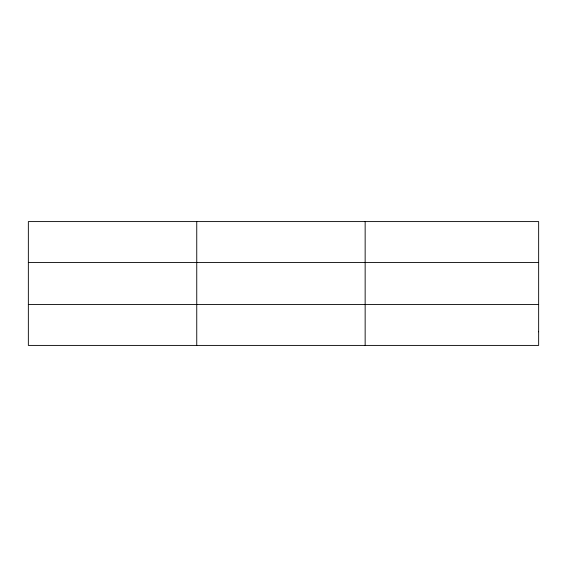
<?xml version="1.0" encoding="UTF-8"?>
<svg xmlns="http://www.w3.org/2000/svg" width="567" height="567" viewBox="0 0 567 567"><rect width="100%" height="100%" fill="white"/><g stroke="black" fill="none" stroke-linecap="round" stroke-linejoin="round"><path stroke-width="0.85" d="M196.749 345.409L196.749 221.591M365.148 345.409L365.148 221.591M28.35 262.45L538.65 262.45M28.35 304.55L538.65 304.55M538.65 331.787L538.65 345.409L28.35 345.409L28.35 221.591L538.65 221.591L538.65 331.787"/></g></svg>
